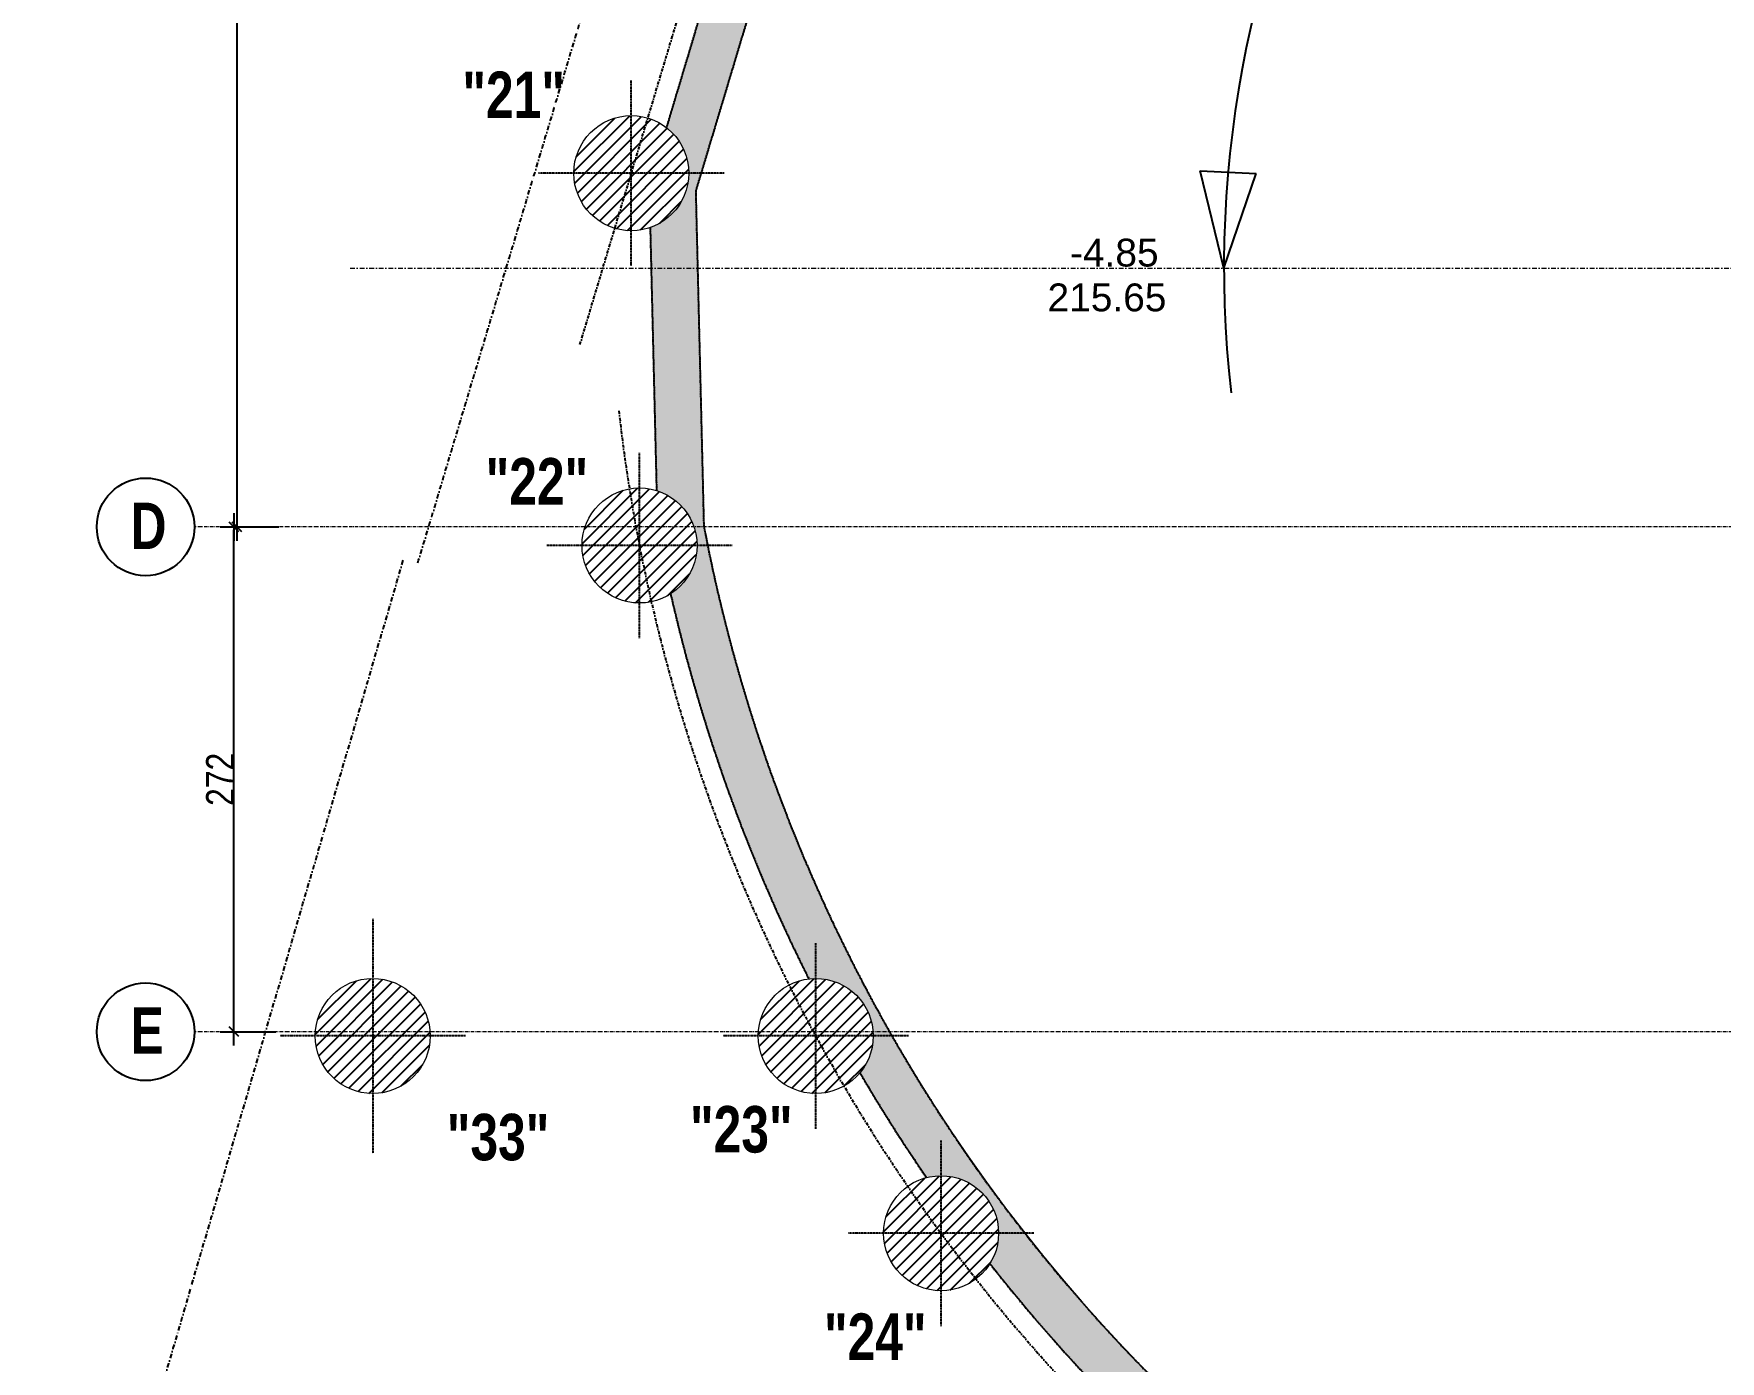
# Model space of a CAD drawing. Header units: millimetres. Extents: x -26249 to 60250, y -21218 to 23336.
# Drawn here: x -7279 to -6370, y 19695 to 20411 of the extents above; entities that cross this region are included whole.
import ezdxf
from ezdxf.enums import TextEntityAlignment as Align

# ---------------------------------------------------------------- set-up
doc = ezdxf.new("R2010")
doc.units = ezdxf.units.MM
for name, pattern in [('CACHEX2', [19.049999999999997, 12.7, -6.35]), ('Style de ligne -6', [1.0416400000000001, 0.625, -0.20828, 0.06943000000000005, -0.13893]), ('TIRETPTX2', [50.8, 25.4, -12.7, 0, -12.7])]:
    doc.linetypes.add(name, pattern=pattern)
for name, color, linetype in [('01_cote_gen', 4, 'Continuous'), ('01_linteaux', 2, 'Continuous'), ('01_murs_sup', 2, 'CACHEX2'), ('01_poch_murs', 253, 'Continuous'), ('01_texte', 230, 'Continuous'), ('AA_COTES', 2, 'Continuous')]:
    doc.layers.add(name, color=color, linetype=linetype)
for name, color, linetype, lineweight in [('01_murs_coup', 5, 'Continuous', 60), ('01_PIEUX', 5, 'Continuous', 60), ('B Général', 7, 'Continuous', 5)]:
    doc.layers.add(name, color=color, linetype=linetype, lineweight=lineweight)
doc.styles.add('impact', font='impact.ttf')
doc.styles.add('MATTE_TXT', font='arial.ttf')
doc.styles.add('STYLE2', font='ARIALN.TTF')
doc.dimstyles.new('JB50', dxfattribs={"dimscale": 0.1, "dimtxt": 150, "dimasz": 15, "dimexe": 0.1, "dimexo": 0.1, "dimgap": 0.09, "dimtad": 1, "dimdec": 1, "dimdsep": 46, "dimtxsty": 'STYLE2', "dimblk1": 'BOND_G', "dimblk2": 'BOND_D', "dimsah": 1, "dimcen": 1.5, "dimdle": 0.01, "dimse1": 1, "dimse2": 1, "dimclrd": 4, "dimclre": 2, "dimclrt": 6, "dimazin": 2, "dimtfac": 2.333333333333333, "dimtdec": 1, "dimtix": 1, "dimtmove": 2, "dimatfit": 3, "dimldrblk": 'BOND_G', "dimfxl": 1, "dimtolj": 1, "dimtzin": 0, "dimarcsym": 0})
pattern_1 = [(135, (-42374.52827319213, 30763.86066775612), (-11.22532015133644, 8.881784197001252e-16), [7.9375, -7.9375])]

# ---------------------------------------------------------------- blocks, each defined once
blk = doc.blocks.new('BOND_G')
at = {"layer": 'AA_COTES', "color": 0}
for p, q in [((0, -5), (0, 14.99999999999999)), ((5, 0), (-5, 0)), ((1.767766952966312, 1.767766952966312), (-1.767766952966426, -1.767766952966426))]:
    blk.add_line(p, q, dxfattribs=at)
blk = doc.blocks.new('BOND_D')
at = {"layer": 'AA_COTES', "color": 0}
for p, q in [((5, 0), (-5, 0)), ((-1.767766952966312, -1.767766952966312), (1.767766952966426, 1.767766952966426)), ((0, 5), (0, -15))]:
    blk.add_line(p, q, dxfattribs=at)
blk = doc.blocks.new('*D468')
at = {"layer": '01_cote_gen', "color": 4, "lineweight": -2, "ltscale": 3, "transparency": 16777216}
blk.add_line((-7170.986331452181, 19874.39354352569), (-7170.986331452181, 20143.39354302056), dxfattribs=at)
at = {"layer": 'Defpoints', "color": 0, "ltscale": 3, "transparency": 16777216}
for p in [(-7170.986331452181, 20144.89354302056), (-7140.612379147826, 20144.89354302056), (-7163.197194899696, 19872.89354352569)]:
    blk.add_point(p, dxfattribs=at)
at = {"layer": '01_cote_gen', "color": 4, "lineweight": -2, "ltscale": 3, "transparency": 16777216, "xscale": 1.5, "yscale": 1.5, "zscale": 1.5}
for name, p, rotation in [('BOND_D', (-7170.986331452181, 20144.89354302056), 90), ('BOND_G', (-7170.986331452181, 19872.89354352569), 270)]:
    blk.add_blockref(name, p, dxfattribs=dict(at, rotation=rotation))
at = {"layer": '01_cote_gen', "color": 6, "ltscale": 3, "transparency": 16777216, "insert": (-7178.52602722299, 20008.89354327312), "char_height": 15, "attachment_point": 5, "rotation": 90, "style": 'STYLE2'}
blk.add_mtext('\\A1;272', dxfattribs=at)
blk = doc.blocks.new('*D469')
at = {"layer": '01_cote_gen', "color": 4, "lineweight": -2, "ltscale": 3, "transparency": 16777216}
blk.add_line((-7169.356653901803, 20146.39354302056), (-7169.356653901803, 20753.39354335897), dxfattribs=at)
at = {"layer": 'Defpoints', "color": 0, "ltscale": 3, "transparency": 16777216}
for p in [(-7169.356653901803, 20754.89354335897), (-7169.356653901803, 20754.89354335897), (-7140.612379147828, 20144.89354302056)]:
    blk.add_point(p, dxfattribs=at)
at = {"layer": '01_cote_gen', "color": 4, "lineweight": -2, "ltscale": 3, "transparency": 16777216, "xscale": 1.5, "yscale": 1.5, "zscale": 1.5}
for name, p, rotation in [('BOND_D', (-7169.356653901803, 20754.89354335897), 90), ('BOND_G', (-7169.356653901803, 20144.89354302056), 270)]:
    blk.add_blockref(name, p, dxfattribs=dict(at, rotation=rotation))
at = {"layer": '01_cote_gen', "color": 6, "ltscale": 3, "transparency": 16777216, "insert": (-7177.024248717632, 20449.89354318977), "char_height": 15, "attachment_point": 5, "rotation": 90, "style": 'STYLE2'}
blk.add_mtext('\\A1;610', dxfattribs=at)

msp = doc.modelspace()

# ---------------------------------------------------------------- hatches: boundary and pattern name
at = {"layer": '01_murs_sup', "ltscale": 3}
h = msp.add_hatch(dxfattribs=at)
h.set_pattern_fill('DASH', color=256, scale=2.5, angle=135)
h.set_pattern_definition(pattern_1)
h.paths.add_polyline_path([(-6047.344261172702, 21927.89549911269), (-6047.344261172702, 21942.36170157547, -0.1178131145372509), (-6059.777077892448, 21949.64452559813, 0.01891333202871154), (-6139.883453516386, 21906.56007288547, -0.04517119621282032), (-6139.379483883256, 21900.99301514704, -0.6171070753039686), (-6188.912853874916, 21876.14318221495, 0.01891333202870536), (-6263.095286745398, 21823.50984549224, -0.07619285917303277), (-6261.672131301088, 21814.22489712789, -0.575217793825186), (-6307.999905775128, 21787.27940901443, 0.01891333202870697), (-6375.12615943415, 21725.90052379439, -0.1073610116205121), (-6372.332390793179, 21713.03939971751, -0.5347923163915075), (-6415.220623997107, 21684.40952177, 0.01891333202870509), (-6474.266159497334, 21615.2219056914, -0.1387367531134521), (-6469.671269758403, 21598.98090350247, -0.4956818265241563), (-6508.938513193783, 21569.10360968291, 0.01891333202870321), (-6559.002126498215, 21493.16326398939, -0.1703828002863327), (-6552.203098028194, 21473.79026791224, -0.457751914039955), (-6587.723169874584, 21443.12157132266, 0.01891333202870036), (-6628.040746812107, 21361.58756325835, -0.2023639994475731), (-6618.668203449737, 21339.37826071668, -0.4208805532692488), (-6650.37211446075, 21308.38625353275, 0.009405403968023448), (-6666.082475362347, 21265.95691408067), (-6690.554455186453, 21184.39845100398, -0.2324519444111032), (-6678.49274513835, 21159.85581109508, -0.3926443547510433), (-6707.194677862952, 21128.94110768719), (-6722.380779124776, 21078.32995616029, -0.2301275610059106), (-6710.5349277273, 21053.95540813756, -0.390100048296554), (-6738.964118392281, 21023.06218979821), (-6765.5297798888, 20934.52605427327, -0.2269671458133342), (-6753.975377598277, 20910.38337982073, -0.3866434896861102), (-6782.033608228727, 20879.5232762406), (-6808.680175868978, 20790.71750250972, -0.2237955367623779), (-6797.415827469255, 20766.81135150391, -0.3831780220994526), (-6825.101702849026, 20735.98901255954), (-6851.83198815222, 20646.90423059267, -0.2206120316885334), (-6840.856277340232, 20623.23932318709, -0.3797029099392238), (-6868.168381166261, 20592.45946903197), (-6894.778528637044, 20503.77507383557, -0.2332341861449383), (-6882.643891465714, 20479.17633229575, -0.3935893677040823), (-6911.447053338941, 20448.25427055587), (-6937.927005269399, 20360.10204650551, -0.2331529290483934), (-6925.799950136638, 20335.50912166851, -0.3194978935303917), (-6946.643049590532, 20306.22026079451), (-6946.111528162883, 20284.24160106918), (-6921.104218696515, 20284.24160106918), (-6922.110599621295, 20325.85592318168), (-6674.267949238392, 21150.92844986786), (-6063.82782269674, 21150.92844986786, -0.004761632854845728), (-6047.344261172702, 21150.77146897237), (-6047.344261172702, 21170.7750152006, 0.004654071378129712), (-6063.827822696747, 21170.92844986786), (-6668.260170713069, 21170.92844986786), (-6640.500133768475, 21263.34209936439, -0.1963781050552977)])
h = msp.add_hatch(dxfattribs=at)
h.set_pattern_fill('DASH', color=256, scale=2.5, angle=135)
h.set_pattern_definition(pattern_1)
h.paths.add_polyline_path([(-5178.33466943171, 20037.54565662293), (-5178.333900886961, 20134.60246021124), (-4989.810525995703, 20134.60246021124), (-4989.810525995703, 20150.60246021124), (-5178.33025773123, 20150.60246021124), (-5178.33025773123, 20284.24160106918), (-5198.332715969345, 20284.24160106918), (-5198.333900887586, 20134.60246021124), (-5198.33451060601, 20057.60327246951, -0.3316165824014951), (-6047.344261172702, 19424.9379196117), (-6047.344261172702, 19399.9379196117, 0.04526015738334291), (-5883.426353271769, 19414.80627779261, -0.6784920947094194), (-5827.11125482301, 19426.95917387504, 0.0290857858348107), (-5726.015024551127, 19458.48937471753, -0.6786650772580168), (-5672.770873712858, 19480.50684034814, 0.03963135764520873), (-5546.436932081526, 19550.00898228396, -0.05889174878895797), (-5547.291119796771, 19557.23601498709, -0.5957938614643646), (-5499.341611122525, 19583.19201921928, 0.03959186487785516), (-5391.481432317911, 19678.6682384419, -0.1147067523627306), (-5394.660323064682, 19692.34251648207, -0.5230756100816683), (-5352.828287254322, 19721.38846284647, 0.1000910596722721)])
h.paths.add_polyline_path([(-6917.747119539375, 20145.42398017715), (-6921.104218696515, 20284.24160106918), (-6946.111528162883, 20284.24160106918), (-6943.216520464159, 20164.53167818951, -0.328755579086477), (-6921.386430235458, 20134.918965467, -0.2553953403700908), (-6935.642291735619, 20108.83000562, 0.06071621505798748), (-6861.091607611192, 19901.38174988117, -0.4496334161171455), (-6826.399002106331, 19870.6024603412, -0.1753608633251859), (-6833.577096029441, 19850.76520269646, 0.01836853256108478), (-6797.679723137155, 19794.29714061858, -0.4913802896854275), (-6758.826641696951, 19764.30832417155, -0.140327085577333), (-6763.523386149021, 19747.90287545533, 0.03953732202023799), (-6665.967974564317, 19642.1885635525, -0.5620629895725984), (-6620.723441218086, 19614.65506995383, -0.0842861395221403), (-6622.460502868025, 19604.42372404429, 0.03011723266168045), (-6533.413045717849, 19540.44578033264, -0.6241365282367528), (-6483.379097809086, 19515.97725305766, -0.03818521046561189), (-6483.739656926571, 19511.26294903626, 0.0237593458811339), (-6405.900663677874, 19473.46654325155, -0.6784920947084723), (-6352.248615967541, 19452.47747531205, 0.06483465551945516), (-6122.236892593561, 19403.0215722763, -0.6784920947094583), (-6064.699369393225, 19400.10324733651, 0.004762977334731561), (-6047.344261172702, 19399.9379196117), (-6047.344261172702, 19424.9379196117, -0.3601863127720239)])
at = {"layer": '01_poch_murs', "ltscale": 3}
h = msp.add_hatch(color=256, dxfattribs=at)
h.dxf.hatch_style = 1
h.paths.add_polyline_path([(-8448.556229217565, 21941.01942370358, -0.07397164407992246), (-8457.5795056829, 21942.36170157544), (-8457.5795056829, 21927.89549911271, -0.002127208137878406), (-8448.556229217565, 21932.25456894613)])
h.paths.add_polyline_path([(-8230.639610710266, 22011.11652857393), (-8235.34982841597, 22035.71293892107, 0.00914902884810204), (-8277.816362926831, 22024.15446758396, -0.394815212243783), (-8308.747469328062, 21995.22005631255), (-8308.747469328062, 21988.38334736192, -0.01727335510557187)])
h.paths.add_polyline_path([(-8225.630092963691, 22038.12533973022, 0.002081662641670662), (-8235.34982841597, 22035.71293892108), (-8230.639610710266, 22011.11652857393, -0.002125984823082435), (-8220.922042706248, 22013.54024763844)])
h.paths.add_polyline_path([(-7232.972395965817, 20126.73214978559), (-7202.992470085645, 20126.73214981264), (-7202.992470119478, 20164.23214981264), (-7232.97239599965, 20164.23214978559)], flags=9)
h.paths.add_polyline_path([(-7233.234903685914, 20735.94462696132), (-7202.699079102838, 20735.94462698887), (-7202.699079138094, 20775.01967331376), (-7233.234903721166, 20775.01967328621)], flags=9)
h.paths.add_polyline_path([(-7232.972395965809, 20884.73215014096), (-7203.007911716273, 20884.73215016799), (-7203.007911750106, 20922.23215016799), (-7232.972395999643, 20922.23215014096)], flags=9)
h.paths.add_polyline_path([(-7233.157695533451, 21494.73214978542), (-7204.212358905903, 21494.73214981153), (-7204.212358939736, 21532.23214981153), (-7233.157695567284, 21532.23214978542)], flags=9)
h.paths.add_polyline_path([(-7919.834387835162, 21054.81817738016), (-7887.677192035286, 21054.8181774092), (-7887.6771920827, 21107.3181774092), (-7919.834387882574, 21107.31817738016)], flags=9)
h.paths.add_polyline_path([(-8050.66654810798, 19604.36054683864), (-7970.728767195535, 19658.028525585), (-7983.698053451564, 19677.34611472367), (-8063.635834364009, 19623.67813597732)], flags=9)
h.paths.add_polyline_path([(-7329.451921991744, 21874.56972289646), (-7287.371934345048, 21874.56972293446), (-7287.371934392462, 21927.06972293446), (-7329.451922039158, 21927.06972289646)], flags=9)
h.paths.add_polyline_path([(-8008.479556730917, 21949.28978661846), (-7936.728192474438, 21949.28978661846), (-7936.728192474438, 21972.26557106594), (-8008.479556730917, 21972.26557106594)], flags=9)
h.paths.add_polyline_path([(-8042.6431913375, 21972.74921842027), (-7946.355674284294, 21972.74921842027), (-7946.355674284294, 21996.03196057579), (-8042.6431913375, 21996.03196057579)], flags=9)
h.paths.add_polyline_path([(-7671.479189717311, 21948.37706171926), (-7599.727825460832, 21948.37706171926), (-7599.727825460832, 21971.35284616674), (-7671.479189717311, 21971.35284616674)], flags=9)
h.paths.add_polyline_path([(-7705.640266342993, 21971.84928342557), (-7609.357865251588, 21971.84928342557), (-7609.357865251588, 21995.11667769569), (-7705.640266342993, 21995.11667769569)], flags=9)
h.paths.add_polyline_path([(-7727.917024887198, 19897.98846129446), (-7727.917024887198, 20031.52018025762), (-7751.199767042721, 20031.52018025762), (-7751.199767042721, 19897.98846129446)], flags=9)
h.paths.add_polyline_path([(-7567.544275008566, 19723.35946634017), (-7434.012556045402, 19723.35946634017), (-7434.012556045402, 19746.64220849569), (-7567.544275008566, 19746.64220849569)], flags=9)
h.paths.add_polyline_path([(-7669.371231028192, 19793.26321306805), (-7627.97798409777, 19793.26321306805), (-7627.97798409777, 19816.14691020311), (-7669.371231028192, 19816.14691020311)], flags=9)
h.paths.add_polyline_path([(-7671.307281505682, 19826.5829606806), (-7630.031701696678, 19826.5829606806), (-7630.031701696678, 19849.0829606806), (-7671.307281505682, 19849.0829606806)], flags=9)
h.paths.add_polyline_path([(-8068.713353155925, 20909.99504446574), (-8001.24114809107, 20909.99504452661), (-8001.241148124904, 20947.49504452661), (-8068.713353189758, 20947.49504446574)], flags=9)
h.paths.add_polyline_path([(-8069.446830610477, 21067.23334801614), (-8000.507670635185, 21067.23334807834), (-8000.507670670353, 21106.21574461941), (-8069.446830645646, 21106.21574455722)], flags=9)
h.paths.add_polyline_path([(-8043.635872007686, 21428.45486750541), (-7975.847113514788, 21428.45486756657), (-7975.847113549267, 21466.67290339115), (-8043.635872042165, 21466.67290332999)], flags=9)
h.paths.add_polyline_path([(-8421.601437171472, 21092.95002590195), (-8357.881548351212, 21092.95002595944), (-8357.881548385045, 21130.45002595944), (-8421.601437205305, 21130.45002590195)], flags=9)
h.paths.add_polyline_path([(-7345.028200258816, 21785.53218249595), (-7345.028200258816, 21857.28354675243), (-7368.003984706293, 21857.28354675243), (-7368.003984706293, 21785.53218249595)], flags=9)
h.paths.add_polyline_path([(-7368.115765968267, 21786.60363501492), (-7368.115765968267, 21853.67901018545), (-7391.091550415744, 21853.67901018545), (-7391.091550415744, 21786.60363501492)], flags=9)
h.paths.add_polyline_path([(-8100.53608915129, 21800.65034399529), (-8111.287039816983, 21871.59169535294), (-8134.003446872042, 21868.14909147133), (-8123.252496206349, 21797.20774011368)], flags=9)
h.paths.add_polyline_path([(-8121.464636632314, 21799.23790970475), (-8129.768739916553, 21854.03346473201), (-8152.485146971612, 21850.5908608504), (-8144.181043687373, 21795.79530582313)], flags=9)
h.paths.add_polyline_path([(-7746.066814237047, 21776.08830619324), (-7696.221998411673, 21776.08830619324), (-7696.221998411673, 21799.80078914003), (-7746.066814237047, 21799.80078914003)], flags=9)
h.paths.add_polyline_path([(-7702.507590362102, 20983.11632811048), (-7630.756226105623, 20983.11632811048), (-7630.756226105623, 21006.09211255796), (-7702.507590362102, 21006.09211255796)], flags=9)
h.paths.add_polyline_path([(-7690.386578913594, 21007.24786518265), (-7634.965364725327, 21007.24786518265), (-7634.965364725327, 21030.22364963012), (-7690.386578913594, 21030.22364963012)], flags=9)
h.paths.add_polyline_path([(-7702.507590362102, 20402.11632811048), (-7630.756226105623, 20402.11632811048), (-7630.756226105623, 20425.09211255796), (-7702.507590362102, 20425.09211255796)], flags=9)
h.paths.add_polyline_path([(-7690.386578913594, 20426.24786518265), (-7634.965364725327, 20426.24786518265), (-7634.965364725327, 20449.22364963012), (-7690.386578913594, 20449.22364963012)], flags=9)
h.paths.add_polyline_path([(-7388.316900080432, 20574.04458566553), (-7313.601047215847, 20574.04458567299), (-7313.601047217961, 20595.19058176674), (-7388.316900082546, 20595.19058175928)], flags=9)
h.paths.add_polyline_path([(-7399.462111912415, 20611.26210032086), (-7303.288169211186, 20611.26210032086), (-7303.288169211186, 20634.25323265374), (-7399.462111912415, 20634.25323265374)], flags=9)
h.paths.add_polyline_path([(-7388.316900080432, 20648.11466840338), (-7317.360335410291, 20648.11466841046), (-7317.360335412404, 20669.26066450421), (-7388.316900082546, 20669.26066449713)], flags=9)
h.paths.add_polyline_path([(-8323.510756506908, 19704.01587977516), (-8263.278274702398, 19734.08508791514), (-8273.86956429346, 19755.30079983579), (-8334.10204609797, 19725.23159169582)], flags=9)
h.paths.add_polyline_path([(-7041.625370295069, 20149.78376430911), (-6973.759403648995, 20149.78376437034), (-6973.759403683476, 20188.00180019493), (-7041.625370329553, 20188.0018001337)], flags=9)
h.paths.add_polyline_path([(-7052.254901178878, 20358.06291567081), (-6988.218458930578, 20358.06291572859), (-6988.218458965062, 20396.28095155317), (-7052.254901213362, 20396.2809514954)], flags=9)
h.paths.add_polyline_path([(-7024.092870162081, 20481.45225938772), (-6954.906644096607, 20481.45225945015), (-6954.906644131743, 20520.38833109931), (-7024.092870197217, 20520.38833103689)], flags=9)
h.paths.add_polyline_path([(-6969.427187992582, 20625.60136139332), (-6903.89290757257, 20625.60136145244), (-6903.892907607727, 20664.56059554756), (-6969.427188027739, 20664.56059548844)], flags=9)
h.paths.add_polyline_path([(-6914.545154367768, 20768.61215698486), (-6849.234777591979, 20768.61215704378), (-6849.234777627114, 20807.54822869295), (-6914.545154402904, 20807.54822863403)], flags=9)
h.paths.add_polyline_path([(-6877.426097146572, 20915.23590257757), (-6817.11880869691, 20915.23590263198), (-6817.118808730744, 20952.73590263198), (-6877.426097180405, 20952.73590257757)], flags=9)
h.paths.add_polyline_path([(-6843.451440047387, 21059.75274142125), (-6777.917159627375, 21059.75274148038), (-6777.917159662529, 21098.7119755755), (-6843.451440082545, 21098.71197551637)], flags=9)
h.paths.add_polyline_path([(-6809.590744819232, 21180.35211830595), (-6744.457946795765, 21180.35211836472), (-6744.457946830249, 21218.5701541893), (-6809.590744853716, 21218.57015413054)], flags=9)
h = msp.add_hatch(color=256, dxfattribs=at)
h.dxf.hatch_style = 1
h.paths.add_polyline_path([(-6748.77488847598, 20902.89354337593), (-6754.893782726473, 20902.89354337593, -0.3180508282359097), (-6782.033608228701, 20879.5232762406), (-6808.680175868953, 20790.7175025097, -0.2237955367623003), (-6797.415827469236, 20766.8113515039, -0.09897303326771603), (-6799.798248098845, 20754.89354335897), (-6793.232449568453, 20754.89354335897)])
h.paths.add_polyline_path([(-6793.232449568453, 20754.89354335897), (-6799.798248098845, 20754.89354335897, -0.2738205389938315), (-6825.101702849001, 20735.98901255953), (-6851.831988152195, 20646.90423059266, -0.2206120316884544), (-6840.856277340214, 20623.23932318708, -0.3797029099391359), (-6868.168381166235, 20592.45946903196), (-6894.778528637018, 20503.77507383555, -0.2332341861448616), (-6882.643891465696, 20479.17633229574, -0.3935893677039966), (-6911.447053338916, 20448.25427055587), (-6937.927005269377, 20360.1020465055, -0.2331529290483465), (-6925.799950136619, 20335.5091216685, -0.3194978935303579), (-6946.64304959051, 20306.2202607945), (-6946.111528162864, 20284.24160106926), (-6921.104218696497, 20284.24160106926), (-6922.110599621274, 20325.85592318167), (-6835.266539662227, 20614.96132076919, -0.2017052976722566), (-6834.151341230185, 20618.67383589385)])
h.paths.add_polyline_path([(-6921.104218696497, 20284.24160106926), (-6946.111528162864, 20284.24160106926), (-6943.216520464137, 20164.5316781895, -0.240193406139312), (-6923.034977075027, 20144.89354302056), (-6917.734291700062, 20144.89354302056)])
h.paths.add_polyline_path([(-6917.646085255839, 20144.89354302056), (-6923.034977075027, 20144.89354302056, -0.0820806785414689), (-6921.38643023544, 20134.91896546699, -0.2553953403698855), (-6935.64229173559, 20108.83000562001, 0.06071621505799264), (-6861.091607611166, 19901.38174988116, -0.427582122664131), (-6826.483780324126, 19872.89354352569), (-6817.482641322271, 19872.89354352569, -0.08234245980272245)])
h.paths.add_polyline_path([(-6817.482641322271, 19872.89354352569), (-6826.483780324126, 19872.89354352569, -0.0184954473329373), (-6826.399002106313, 19870.60246034119, -0.1753608633251471), (-6833.577096029419, 19850.76520269645, 0.01836853256108477), (-6797.679723137129, 19794.29714061858, -0.4913802896853409), (-6758.826641696933, 19764.30832417154, -0.1403270855771818), (-6763.523386149014, 19747.90287545534, 0.03953732202024386), (-6665.967974564295, 19642.1885635525, -0.5620629895725562), (-6620.723441218068, 19614.65506995382, -0.08428613952214607), (-6622.460502868003, 19604.42372404428, 0.03011723266167905), (-6533.413045717831, 19540.44578033264, -0.6241365282367535), (-6483.379097809067, 19515.97725305765, -0.03818521046560933), (-6483.739656926553, 19511.26294903625, 0.0237593458811355), (-6405.900663677852, 19473.46654325154, -0.5039318466174627), (-6356.392529138013, 19467.78850267667), (-6356.392529138013, 19480.58548355358, -0.1761228929484829)])
h.paths.add_polyline_path([(-6356.392529138013, 19480.58548355358), (-6356.392529138013, 19467.78850267666, -0.1300830585744839), (-6352.248615967512, 19452.47747531204, 0.06483465551945058), (-6122.23689259355, 19403.02157227628, -0.6784920947098105), (-6064.6993693932, 19400.1032473365, 0.004762977334749889), (-6047.344261172611, 19399.93791961169), (-6047.344261172611, 19424.93791961169, -0.08931239155494688)])
h.paths.add_polyline_path([(-5827.111254822988, 19426.95917387502, 0.02604617036682067), (-5736.395069539276, 19454.64848243374), (-5736.395069539276, 19481.29546636901, -0.08988955722728416), (-6047.344261172611, 19424.93791961169), (-6047.344261172611, 19399.93791961169, 0.04526015738332237), (-5883.426353271754, 19414.8062777926, -0.6784920947096146)])
edge = h.paths.add_edge_path()
edge.add_line((-6588.468946427622, 21387.12880206143), (-6611.532290328169, 21396.87304849328))
edge.add_arc((-5530.535538447059, 20869.61984464221), 1202.726036364359, 153.9993209300817, 155.8552133278959)
edge.add_arc((-6649.668203449712, 21339.37826071667), 30.99999999999181, -6.821210263296962e-12, 45.76044301059699, ccw=False)
edge.add_arc((-6649.668203449723, 21339.37826071667), 31.00000000000364, -91.30111602161622, 0, ccw=False)
edge.add_arc((-5530.53553845735, 20869.61984464621), 1202.726036353317, 158.604113661065, 160.7596099109419)
edge.add_line((-6666.082475362264, 21265.95691408082), (-6690.554455186431, 21184.39845100397))
edge.add_arc((-6709.492745138328, 21159.85581109508), 30.99999999999297, -6.821210263296962e-12, 52.344482336476574, ccw=False)
edge.add_arc((-6709.492745138336, 21159.85581109507), 31, -85.74869509530629, 0, ccw=False)
edge.add_line((-6707.194677862919, 21128.94110768718), (-6722.380779124751, 21078.32995616028))
edge.add_arc((-6741.534927727271, 21053.95540813756), 30.99999999998927, -1.0118128557223827e-11, 51.8388232869724, ccw=False)
edge.add_arc((-6741.534927727282, 21053.95540813755), 31, -85.24303604578489, 0, ccw=False)
edge.add_line((-6738.964118392256, 21023.0621897982), (-6765.529779888775, 20934.52605427326))
edge.add_arc((-6784.97537759827, 20910.38337982072), 31.00000000001052, 6.707523425575346e-12, 51.15046554255821, ccw=False)
edge.add_arc((-6784.975377598092, 20910.3833798207), 30.99999999983265, -13.981443262347796, 0, ccw=False)
edge.add_line((-6754.893782726473, 20902.89354337593), (-6748.77488847598, 20902.89354337593))
edge.add_line((-6748.77488847598, 20902.89354337593), (-6640.500133768417, 21263.34209936448))
edge.add_arc((-5530.53553844779, 20869.61984464255), 1177.726036363551, 153.9335210040949, 160.4695873568468, ccw=False)
at = {"layer": '01_poch_murs'}
h = msp.add_hatch(dxfattribs=at)
h.set_pattern_fill('ANSI31', color=256, scale=1.5)
h.set_pattern_definition([(45, (-25165.49228237707, 29038.77679675991), (-3.367596045400932, 3.367596045400933), [])])
h.paths.add_polyline_path([(-6956.799950136619, 20366.5091216685, 0.4142135623730951), (-6987.799950136619, 20335.5091216685), (-6956.799950136619, 20335.5091216685)])
h.paths.add_polyline_path([(-6956.799950136619, 20335.5091216685), (-6987.799950136619, 20335.5091216685, 0.4142135623730951), (-6956.799950136619, 20304.5091216685)])
h.paths.add_polyline_path([(-6956.799950136619, 20366.5091216685), (-6956.799950136619, 20335.5091216685), (-6925.799950136619, 20335.5091216685, 0.4142135623730951)])
h.paths.add_polyline_path([(-6925.799950136619, 20335.5091216685), (-6956.799950136619, 20335.5091216685), (-6956.799950136619, 20304.5091216685, 0.4142135623730951)])
h = msp.add_hatch(dxfattribs=at)
h.set_pattern_fill('ANSI31', color=256, scale=1.5)
h.set_pattern_definition([(45, (-25161.07876247589, 28838.1866405584), (-3.367596045400932, 3.367596045400933), [])])
h.paths.add_polyline_path([(-6952.38643023544, 20165.91896546699, 0.4142135623730951), (-6983.38643023544, 20134.91896546699), (-6952.38643023544, 20134.91896546699)])
h.paths.add_polyline_path([(-6952.38643023544, 20134.91896546699), (-6983.38643023544, 20134.91896546699, 0.4142135623730951), (-6952.38643023544, 20103.91896546699)])
h.paths.add_polyline_path([(-6952.38643023544, 20165.91896546699), (-6952.38643023544, 20134.91896546699), (-6921.38643023544, 20134.91896546699, 0.4142135623730951)])
h.paths.add_polyline_path([(-6921.38643023544, 20134.91896546699), (-6952.38643023544, 20134.91896546699), (-6952.38643023544, 20103.91896546699, 0.4142135623730951)])
h = msp.add_hatch(dxfattribs=at)
h.set_pattern_fill('ANSI31', color=256, scale=1.5)
h.set_pattern_definition([(45, (-25304.90953723768, 28573.8701354326), (-3.367596045400932, 3.367596045400933), [])])
h.paths.add_polyline_path([(-7096.217204997227, 19901.60246034119, 0.4142135623730951), (-7127.217204997227, 19870.60246034119), (-7096.217204997227, 19870.60246034119)])
h.paths.add_polyline_path([(-7096.217204997227, 19870.60246034119), (-7127.217204997227, 19870.60246034119, 0.4142135623730951), (-7096.217204997227, 19839.60246034119)])
h.paths.add_polyline_path([(-7096.217204997227, 19901.60246034119), (-7096.217204997227, 19870.60246034119), (-7065.217204997227, 19870.60246034119, 0.4142135623730951)])
h.paths.add_polyline_path([(-7065.217204997227, 19870.60246034119), (-7096.217204997227, 19870.60246034119), (-7096.217204997227, 19839.60246034119, 0.4142135623730951)])
h = msp.add_hatch(dxfattribs=at)
h.set_pattern_fill('ANSI31', color=256, scale=1.5)
h.set_pattern_definition([(45, (-25066.09133434676, 28573.8701354326), (-3.367596045400932, 3.367596045400933), [])])
h.paths.add_polyline_path([(-6857.399002106313, 19901.60246034119, 0.4142135623730951), (-6888.399002106313, 19870.60246034119), (-6857.399002106313, 19870.60246034119)])
h.paths.add_polyline_path([(-6857.399002106313, 19870.60246034119), (-6888.399002106313, 19870.60246034119, 0.4142135623730951), (-6857.399002106313, 19839.60246034119)])
h.paths.add_polyline_path([(-6857.399002106313, 19901.60246034119), (-6857.399002106313, 19870.60246034119), (-6826.399002106313, 19870.60246034119, 0.4142135623730951)])
h.paths.add_polyline_path([(-6826.399002106313, 19870.60246034119), (-6857.399002106313, 19870.60246034119), (-6857.399002106313, 19839.60246034119, 0.4142135623730951)])
h = msp.add_hatch(dxfattribs=at)
h.set_pattern_fill('ANSI31', color=256, scale=1.5)
h.set_pattern_definition([(45, (-24998.51897393738, 28467.57599926296), (-3.367596045400932, 3.367596045400933), [])])
h.paths.add_polyline_path([(-6789.826641696933, 19795.30832417154, 0.4142135623730951), (-6820.826641696933, 19764.30832417154), (-6789.826641696933, 19764.30832417154)])
h.paths.add_polyline_path([(-6789.826641696933, 19764.30832417154), (-6820.826641696933, 19764.30832417154, 0.4142135623730951), (-6789.826641696933, 19733.30832417154)])
h.paths.add_polyline_path([(-6789.826641696933, 19795.30832417154), (-6789.826641696933, 19764.30832417154), (-6758.826641696933, 19764.30832417154, 0.4142135623730951)])
h.paths.add_polyline_path([(-6758.826641696933, 19764.30832417154), (-6789.826641696933, 19764.30832417154), (-6789.826641696933, 19733.30832417154, 0.4142135623730951)])

# ---------------------------------------------------------------- linework, layer by layer
at = {"layer": '01_linteaux', "linetype": 'TIRETPTX2', "ltscale": 0.07}
msp.add_line((-6984.510188529197, 20243.19671738097), (-6878.807514228172, 20595.32894301398), dxfattribs=at)
at = {"layer": '01_linteaux', "linetype": 'TIRETPTX2', "ltscale": 0.01}
for p, q in [((-6956.799950136619, 20285.5091216685), (-6956.799950136619, 20385.5091216685)), ((-6906.799950136619, 20335.5091216685), (-7006.799950136619, 20335.5091216685)), ((-6952.38643023544, 20084.91896546699), (-6952.38643023544, 20184.91896546699)), ((-6902.38643023544, 20134.91896546699), (-7002.38643023544, 20134.91896546699)), ((-7096.217204997227, 19933.76058888485), (-7096.217204997227, 19807.44433179753)), ((-6857.399002106313, 19820.60246034119), (-6857.399002106313, 19920.60246034119)), ((-7046.217204997227, 19870.60246034119), (-7146.217204997227, 19870.60246034119)), ((-6807.399002106313, 19870.60246034119), (-6907.399002106313, 19870.60246034119)), ((-6789.826641696933, 19714.30832417154), (-6789.826641696933, 19814.30832417154)), ((-6739.826641696933, 19764.30832417154), (-6839.826641696933, 19764.30832417154))]:
    msp.add_line(p, q, dxfattribs=at)
at = {"layer": '01_linteaux', "linetype": 'TIRETPTX2', "ltscale": 0.07}
msp.add_arc((-6047.344260859789, 20310.93791983715), 922.0000000000022, 186.4389118412257, 321.9287470646286, dxfattribs=at)
at = {"layer": '01_linteaux', "color": 5, "linetype": 'TIRETPTX2', "ltscale": 0.1}
for points in [[(-7071.880202113733, 20125.48586084426), (-7015.491927066423, 20313.54533997737), (-6959.103652019117, 20501.60481911046)], [(-7388.140687544279, 19070.36066775618), (-7233.84198310106, 19599.07212469314), (-7079.54327865784, 20127.7835816301)]]:
    msp.add_open_spline(points, degree=2, dxfattribs=at)
at = {"layer": '01_murs_coup', "linetype": 'Continuous', "lineweight": 5}
for p, q in [((-6640.500133768519, 21263.34209936414), (-6922.110599621274, 20325.85592318167)), ((-6911.447053338916, 20448.25427055587), (-6937.927005269377, 20360.10204650549)), ((-6922.110599621274, 20325.85592318167), (-6917.74711953935, 20145.42398017713)), ((-6946.64304959051, 20306.2202607945), (-6943.216520464137, 20164.5316781895))]:
    msp.add_line(p, q, dxfattribs=at)
at = {"layer": '01_murs_coup', "linetype": 'TIRETPTX2', "lineweight": 5, "ltscale": 0.1}
msp.add_line((-7108.409314391212, 20284.24160129465), (-4889.730696468161, 20284.24160129465), dxfattribs=at)
at = {"layer": '01_murs_coup', "linetype": 'Continuous', "lineweight": 5}
for radius, start, end in [(885.9999999999993, 190.7666960635803, 329.7060456470984), (911.0000000000007, 192.8178810457283, 206.7159510648403), (911.0000000000007, 210.3399304671645, 214.5492146679253), (911.0000000000007, 218.1731940701555, 227.2297636997276)]:
    msp.add_arc((-6047.344261172688, 20310.93791961169), radius, start, end, dxfattribs=at)
at = {"layer": '01_murs_sup', "ltscale": 0.05}
for p, q in [((-6674.267949238392, 21150.92844986786), (-6922.110599621295, 20325.85592318168)), ((-6911.447053338941, 20448.25427055588), (-6937.927005269399, 20360.10204650551)), ((-6922.110599621295, 20325.85592318168), (-6917.747119539375, 20145.42398017714)), ((-6946.643049590532, 20306.22026079452), (-6943.216520464159, 20164.53167818952))]:
    msp.add_line(p, q, dxfattribs=at)
for radius, start, end in [(885.9999999999993, 190.7666960635803, 343.3855078083294), (911.0000000000007, 192.8178810457283, 206.7159510648403), (911.0000000000007, 210.3399304671645, 214.5492146679253), (911.0000000000007, 218.1731940701555, 227.2297636997276)]:
    msp.add_arc((-6047.344261172717, 20310.9379196117), radius, start, end, dxfattribs=at)
at = {"layer": '01_PIEUX', "linetype": 'Continuous', "lineweight": 5}
for centre in [(-6956.799950136619, 20335.5091216685), (-6952.38643023544, 20134.91896546699), (-7096.217204997227, 19870.60246034119), (-6857.399002106313, 19870.60246034119), (-6789.826641696933, 19764.30832417154)]:
    msp.add_circle(centre, 31, dxfattribs=at)
at = {"layer": '01_texte'}
for p, q in [((-6637.344261172699, 20284.2416010692), (-6650.087062963923, 20336.73419863154)), ((-6650.087062963923, 20336.73419863154), (-6620.03494808962, 20335.41033641535)), ((-6637.344261172699, 20284.2416010692), (-6620.03494808962, 20335.41033641535))]:
    msp.add_line(p, q, dxfattribs=at)
for centre in [(-7218.618544451552, 20144.89354302056), (-7218.618544451552, 19872.89354352569)]:
    msp.add_circle(centre, 26.33682356677673, dxfattribs=at)
msp.add_arc((-6047.344261172695, 20284.24160106918), 590, 259.5426144540961, 186.5242535194213, dxfattribs=at)
at = {"layer": 'B Général', "color": 1, "linetype": 'Style de ligne -6', "lineweight": 13, "ltscale": 3}
for p, q in [((-4907.149646798605, 20144.89354302056), (-7192.281720884775, 20144.89354302056)), ((-4907.149646798605, 19872.89354352569), (-7192.281720884775, 19872.89354352569))]:
    msp.add_line(p, q, dxfattribs=at)

# ---------------------------------------------------------------- texts
at = {"layer": '01_texte', "style": 'impact'}
for s, p in [('"21"', (-7020.236680054461, 20357.76180390229)), ('"22"', (-7007.692386971763, 20149.48265254232)), ('"33"', (-7028.624337688268, 19796.14132351627)), ('"23"', (-6897.511417110805, 19800.33979566332)), ('"24"', (-6825.292439942297, 19688.58233572161))]:
    msp.add_text(s, height=25, rotation=5.169332623788947e-08, dxfattribs=at).set_placement(p, align=Align.BOTTOM_CENTER)
at = {"layer": '01_texte', "style": 'MATTE_TXT'}
for s, p in [('-4.85', (-6720.322036995394, 20285.21389399368)), ('215.65', (-6732.443048443902, 20261.08235692152))]:
    msp.add_text(s, height=15, dxfattribs=at).set_placement(p)
at = {"layer": '01_texte', "style": 'impact'}
for s, p in [('D', (-7226.722395971456, 20132.98214979123)), ('E', (-7226.722395971456, 19860.98215029635))]:
    msp.add_text(s, height=25, rotation=5.169332623788947e-08, dxfattribs=at).set_placement(p)

# ---------------------------------------------------------------- dimensions: what is measured, and where the dimension line sits
at = {"layer": '01_cote_gen', "ltscale": 3}
for base, p1, p2, picture, middle in [((-7169.356653901803, 20754.89354335897), (-7140.612379147828, 20144.89354302056), (-7169.356653901803, 20754.89354335897), '*D469', (-7177.024248717632, 20449.89354318977)), ((-7170.986331452181, 20144.89354302056), (-7163.197194899696, 19872.89354352569), (-7140.612379147826, 20144.89354302056), '*D468', (-7178.52602722299, 20008.89354327312))]:
    dim = msp.add_linear_dim(base=base, p1=p1, p2=p2, angle=90, dimstyle='JB50', dxfattribs=at)
    dim.commit()
    dim.dimension.update_dxf_attribs({"geometry": picture, "text_midpoint": middle})

doc.saveas('drawing.dxf')
